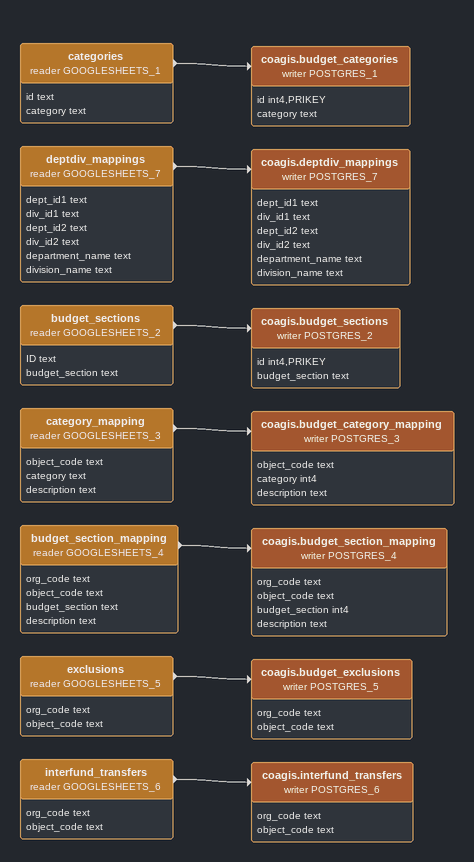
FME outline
categories (reader GOOGLESHEETS_1)
    attributes: id text, category text
    -> coagis.budget_categories (writer POSTGRES_1)
coagis.budget_categories (writer POSTGRES_1)
    attributes: id int4,PRIKEY, category text
deptdiv_mappings (reader GOOGLESHEETS_7)
    attributes: dept_id1 text, div_id1 text, dept_id2 text, div_id2 text, department_name text, division_name text
    -> coagis.deptdiv_mappings (writer POSTGRES_7)
coagis.deptdiv_mappings (writer POSTGRES_7)
    attributes: dept_id1 text, div_id1 text, dept_id2 text, div_id2 text, department_name text, division_name text
budget_sections (reader GOOGLESHEETS_2)
    attributes: ID text, budget_section text
    -> coagis.budget_sections (writer POSTGRES_2)
coagis.budget_sections (writer POSTGRES_2)
    attributes: id int4,PRIKEY, budget_section text
category_mapping (reader GOOGLESHEETS_3)
    attributes: object_code text, category text, description text
    -> coagis.budget_category_mapping (writer POSTGRES_3)
coagis.budget_category_mapping (writer POSTGRES_3)
    attributes: object_code text, category int4, description text
budget_section_mapping (reader GOOGLESHEETS_4)
    attributes: org_code text, object_code text, budget_section text, description text
    -> coagis.budget_section_mapping (writer POSTGRES_4)
coagis.budget_section_mapping (writer POSTGRES_4)
    attributes: org_code text, object_code text, budget_section int4, description text
exclusions (reader GOOGLESHEETS_5)
    attributes: org_code text, object_code text
    -> coagis.budget_exclusions (writer POSTGRES_5)
coagis.budget_exclusions (writer POSTGRES_5)
    attributes: org_code text, object_code text
interfund_transfers (reader GOOGLESHEETS_6)
    attributes: org_code text, object_code text
    -> coagis.interfund_transfers (writer POSTGRES_6)
coagis.interfund_transfers (writer POSTGRES_6)
    attributes: org_code text, object_code text
